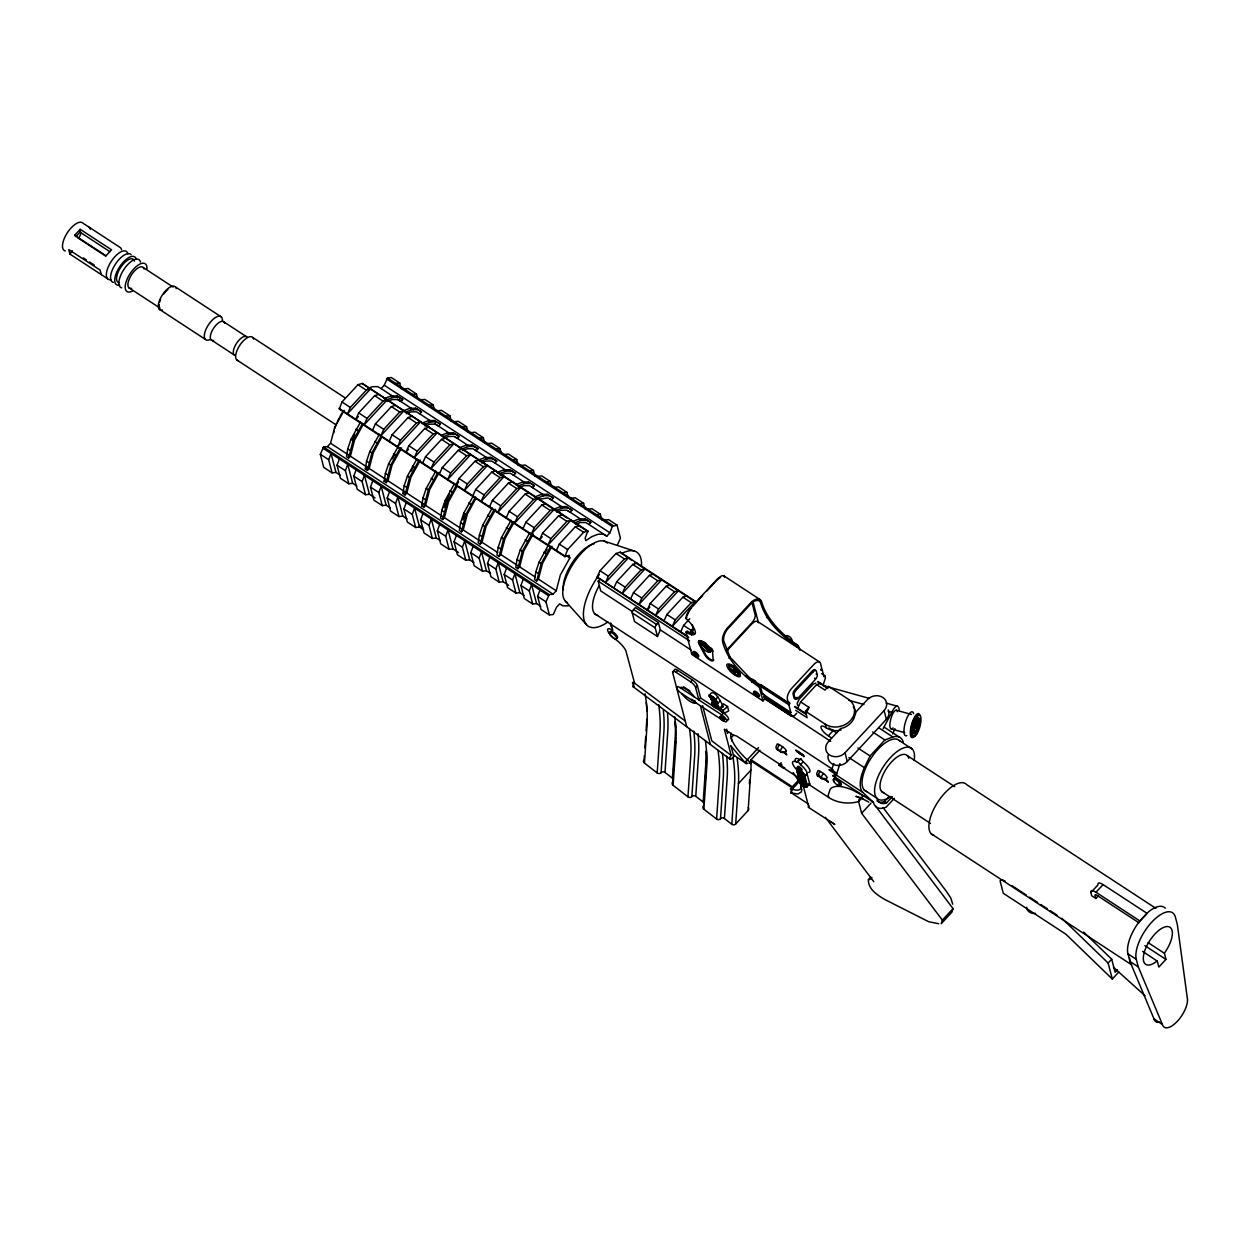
<?xml version="1.0" encoding="UTF-8"?>
<svg xmlns="http://www.w3.org/2000/svg" width="1250" height="1250" viewBox="0 0 1250 1250"><rect width="100%" height="100%" fill="white"/><g stroke="black" fill="none" stroke-linecap="round" stroke-linejoin="round"><path stroke-width="1.5" d="M833.812 763.547L831.547 770A123.281 5.547 34.4 0 1 828.984 769.594M74.688 235.281L75.938 236.641L80.078 232.172L80.219 229.312L111.547 249.812L106.031 255.766L74.688 235.281L80.219 229.312M765.688 697.984L762.938 700.938L691.812 654.438L686.016 632.141A16.344 5.375 42.8 0 0 695.391 632.406A16.344 5.375 42.8 0 0 685.859 618.438L685.906 617.734A12.188 3.578 -53.4 0 1 692.469 605.844L716.828 579.531A13.375 3.922 -53.4 0 1 724.391 576.625L724.484 577.266M855.062 712.938L854.922 715.375A18 15.109 -14.6 0 1 843.375 727.844L840.609 728.547L828.297 741.844A11.078 9.297 -14.6 0 0 829.562 754.984A11.078 9.297 -14.6 0 0 845.016 752.766L884.094 710.578A11.078 9.297 -14.6 0 0 882.828 697.438A11.078 9.297 -14.6 0 0 867.375 699.641L855.062 712.938L855.438 714.391L855.531 712.828A18 15.109 -14.6 0 0 853.266 706.688M1026.719 907.266L1026.688 907.625A8.312 6.969 -14.6 0 0 1035.562 913.422M644.375 755.672L644.109 759.516A2.766 2.531 3.9 0 0 644.453 763.078L657.188 772.953A2.766 2.531 3.9 0 0 661.078 772.688A2.766 2.531 3.9 0 1 664.984 772.422L672.406 778.188A2.766 2.531 3.9 0 1 673.234 779.266M644.891 747.969L645.688 736.438M646.078 730.656L646.875 719.109M644.453 763.078L647.219 722.672A521.781 171.75 42.8 0 0 645.094 693.812M657.188 772.953L659.953 732.562A517.031 170.188 42.8 0 0 658.719 704.656M661.078 772.688L663.859 732.281A519.781 171.094 42.8 0 0 663.328 710.188M664.984 772.422L667.75 732.016A522.516 171.984 42.8 0 0 667.5 712.734M672.406 778.188L675.172 737.781A517.094 170.203 42.8 0 0 675.141 721.562M704.125 804.438A2.766 2.531 3.9 0 0 703.188 802.047L695.75 796.297A2.766 2.531 3.9 0 0 691.859 796.562A2.766 2.531 3.9 0 1 687.953 796.828L673.109 785.312A2.766 2.531 3.9 0 1 672.75 781.75L673.156 775.969M673.547 770.203L674.344 758.656M674.859 750.953L675.531 741.344M673.109 785.312L675.875 744.906A522.453 171.969 42.8 0 0 674.625 716.703M687.953 796.828L690.734 756.438A517.094 170.203 42.8 0 0 689.5 728.531M691.859 796.562L694.625 756.156A519.781 171.094 42.8 0 0 693.781 731.109M695.75 796.297L698.531 755.875A522.453 171.969 42.8 0 0 698 733.672M703.188 802.047L705.953 761.656A517.094 170.203 42.8 0 0 706.156 751.016M703.656 803.688L704.312 794.078M704.844 786.375L705.641 774.828M706.031 769.062L706.297 765.219A519.781 171.094 42.8 0 0 706.422 751.734M751.016 760.938A452.344 148.891 42.8 0 1 750.891 770.141L748.125 810.547L735.688 823.984A2.766 2.531 3.9 0 1 731.797 824.25L724.406 818.516A2.766 2.531 3.9 0 0 720.5 818.781A2.766 2.531 3.9 0 1 716.609 819.063L703.875 809.188L706.641 768.766A522.453 171.969 42.8 0 0 705.391 740.578M716.609 819.063L719.375 778.656A490.641 161.5 42.8 0 0 718 750.359M720.5 818.781L723.281 778.391A493.375 162.391 42.8 0 0 722.359 753.312M724.406 818.516L727.172 778.109A496.109 163.297 42.8 0 0 726.641 756.25M731.797 824.25L734.562 783.859A449.594 147.984 42.8 0 0 733.156 758.156M735.688 823.984L738.453 783.578A452.344 148.891 42.8 0 0 737.047 757.719M749.359 783.906L749.625 780.047M793.125 772.562L800.219 783.406L801.844 789.672L801.375 791.875L797.953 794.031L791.531 792.984L791.766 789.719L799.719 781.031M340.141 475.125L335.969 472.391L332.094 472.844L323.734 467.375L320.328 454.281L323.562 447.047L327.438 446.609L330.562 443.219L334.688 427.375L344.172 410.375M360.594 421.906L351.016 439.203L347.766 448.859L346.531 456.656L348.625 458.031L350.391 456.109L354.516 440.266L363.016 424.781M348.625 458.031L353.094 440.578L362.672 423.281M381.828 437.078L373.328 452.562L369.203 468.406L367.422 470.328L365.328 468.953L366.578 461.156L369.812 451.5L379.391 434.203M367.422 470.328L371.906 452.875L381.484 435.578M401.609 447.875L392.125 464.859L388 480.703L386.234 482.625L384.141 481.25L385.375 473.453L388.625 463.797L398.203 446.5M386.234 482.625L390.719 465.172L400.281 447.875M420.406 460.172L410.938 477.156L406.812 493L405.031 494.922L402.953 493.547L404.188 485.75L407.422 476.094L417 458.797M405.031 494.922L409.516 477.469L419.094 460.172M439.219 472.469L429.75 489.453L425.609 505.297L423.844 507.219L421.75 505.844L422.984 498.047L426.234 488.391L435.812 471.094M423.844 507.219L428.328 489.766L437.906 472.469M454.609 483.391L445.031 500.688L441.797 510.344L440.562 518.141L442.641 519.516L444.422 517.594L448.547 501.75L457.047 486.281M442.641 519.516L447.125 502.062L456.703 484.766M473.422 495.703L463.844 512.984L460.594 522.641L459.359 530.438L461.453 531.812L463.234 529.891L467.359 514.047L475.859 498.578M461.453 531.812L465.938 514.359L475.516 497.062M492.219 508L482.656 525.281L479.406 534.953L478.172 542.75L480.25 544.109L482.031 542.188L486.156 526.344L495.625 509.359M480.25 544.109L484.734 526.656L494.312 509.359M511.031 520.297L501.453 537.578L498.203 547.25L496.969 555.047L499.062 556.406L500.844 554.484L504.969 538.641L514.438 521.656M499.062 556.406L503.547 538.953L513.125 521.656M529.844 532.594L520.266 549.875L517.016 559.547L515.781 567.344L517.875 568.703L519.641 566.781L523.766 550.938L533.234 533.953M517.875 568.703L522.344 551.25L531.922 533.953M547.703 546.344L539.062 562.188L535.812 571.844L534.578 579.641L536.672 581L538.453 579.078L542.578 563.234L552.047 546.25M536.672 581L541.156 563.547L550.734 546.25M323.562 447.047L549.234 594.625L553.094 594.172L556.234 590.781L560.359 574.938L569.828 557.953L569.156 555.375L564.938 556.672L339.281 409.094L341.984 401.984L357.969 384.719L362.172 383.438L587.844 531L585.141 538.125L585.812 540.688L591.609 536.75L598.031 534.25L603.438 534.203L606.781 536.188L609.922 532.797L612.281 526.531L617.031 525.125L620.438 538.219L617.203 545.438M747.562 763.141A2.766 1.203 -56.8 0 1 745.875 763.156L746.797 760.312L758.547 747.594M808.562 804.141L790.797 792.531L791.766 789.719M836.812 773.906L832.656 775.625L833.844 775.938A135.406 9.062 35 0 0 836.141 775.438L839.969 763.594M953.047 908.625L942.391 920.141L941.234 923.688L951.891 912.172L953.047 908.625L875.812 806.391M444.016 507.656L445.844 502.203M462.812 519.953L464.656 514.5M657.469 636.5L660.297 629.875L658.391 622.594L635.406 607.562L633.641 609.484A2.766 1.203 -56.8 0 0 632.234 612.859L634.484 621.484L657.469 636.5L655.219 627.891A2.766 1.203 -56.8 0 1 656.625 624.516L658.391 622.594M720.781 708.047L721.922 706.469L722.984 706.797M714.219 697.797L709.172 695.312L715.297 699.969L714.219 697.797L709.594 694.781L708.906 695.453L716.406 700.531L717.766 702.734L713.062 699.656M332.094 472.844L328.688 459.734L331.031 453.469L335.969 472.391M356.859 486.062L352.672 483.328L348.812 483.766L340.453 478.297L337.047 465.203L339.391 458.938M348.812 483.766L345.406 470.672L347.75 464.406L352.672 483.328M367.547 388.547L372.375 386.688L377.781 386.625L381.125 388.609L384.266 385.219L387.5 378L391.359 377.547L399.719 383.016L401.188 388.625M374.969 497.891L369.391 494.25L365.531 494.703L357.172 489.234L353.75 476.141L356.109 469.875M365.531 494.703L362.109 481.609L364.469 475.344L369.391 494.25M390.281 507.922L386.109 505.188L382.25 505.625L373.891 500.172L370.469 487.063L372.828 480.797M382.25 505.625L378.828 492.531L381.188 486.266L386.109 505.188M407 518.844L402.828 516.109L398.953 516.562L390.594 511.094L387.188 498L389.547 491.734M398.953 516.562L395.547 503.469L397.891 497.203L402.828 516.109M423.719 529.781L419.547 527.047L415.672 527.5L407.312 522.031L403.906 508.938L406.25 502.672M415.672 527.5L412.266 514.391L414.609 508.125L419.547 527.047M440.438 540.703L436.25 537.984L432.391 538.422L424.031 532.953L420.625 519.859L422.969 513.594M432.391 538.422L428.984 525.328L431.328 519.062L436.25 537.984M458.547 552.547L452.969 548.906L449.109 549.359L440.75 543.891L437.344 530.797L439.687 524.531M449.109 549.359L445.688 536.266L448.047 530L452.969 548.906M473.875 562.578L469.688 559.844L465.828 560.281L457.469 554.828L454.047 541.719L456.406 535.453M465.828 560.281L462.406 547.188L464.766 540.922L469.688 559.844M490.578 573.5L486.406 570.766L482.531 571.219L474.188 565.75L470.766 552.656L473.125 546.391M482.531 571.219L479.125 558.125L481.484 551.859L486.406 570.766M508.688 585.344L503.125 581.703L499.25 582.156L490.891 576.688L487.484 563.594L489.828 557.312M499.25 582.156L495.844 569.047L498.187 562.781L503.125 581.703M524.016 595.359L519.844 592.641L515.969 593.078L507.609 587.609L504.203 574.516L506.547 568.25M515.969 593.078L512.562 579.984L514.906 573.719L519.844 592.641M540.734 606.297L536.547 603.562L532.688 604.016L524.328 598.547L520.922 585.453L523.266 579.188M532.688 604.016L529.281 590.922L531.625 584.641L536.547 603.562M568.406 605.812L562.984 605.859L559.641 603.875L556.5 607.266L553.266 614.5L549.406 614.938L541.047 609.484L537.625 596.375L539.984 590.109M549.406 614.938L545.984 601.844L549.234 594.625M892.75 733.938L894.906 728.609M823.344 684.438L825.438 677.828L824.891 675.734L821.672 673.625M711.656 702.906L714.797 704.953L715.547 707.875L712.422 705.828L711.656 702.906L713.203 699.422M350.344 407.453L347.453 413.844L370.531 388.906L366.328 390.188L350.344 407.453L341.984 401.984M378.891 394.375L374.672 395.656L358.688 412.922L355.812 419.297L358.375 416.531M367.047 418.391L364.156 424.766L387.25 399.828L383.031 401.125L367.047 418.391L358.688 412.922M372.516 430.234L375.406 423.859L391.391 406.594L395.609 405.297M383.766 429.312L380.875 435.703L403.969 410.766L399.75 412.047L383.766 429.312L375.406 423.859M389.234 441.172L392.125 434.781L408.109 417.516L412.328 416.234M400.484 440.25L397.594 446.625L420.688 421.703L416.469 422.984L400.484 440.25L392.125 434.781M429.047 427.156L424.828 428.453L408.844 445.719L405.953 452.094L408.516 449.328M417.203 451.188L414.313 457.562L437.406 432.625L433.188 433.922L417.203 451.188L408.844 445.719M422.672 463.031L425.562 456.641L441.547 439.375L445.75 438.094M433.922 462.109L431.031 468.5L454.109 443.562L449.906 444.844L433.922 462.109L425.562 456.641M439.391 473.953L442.281 467.578L458.266 450.312L462.469 449.016M450.625 473.047L447.75 479.422L470.828 454.484L466.609 455.781L450.625 473.047L442.281 467.578M479.188 459.953L474.969 461.25L458.984 478.5L456.094 484.891L458.672 482.125M467.344 483.969L464.453 490.359L487.547 465.422L483.328 466.703L467.344 483.969L458.984 478.5M472.813 495.828L475.703 489.438L491.688 472.172L495.906 470.891M484.062 494.906L481.172 501.281L504.266 476.344L500.047 477.641L484.062 494.906L475.703 489.438M489.531 506.75L492.422 500.375L508.406 483.109L512.625 481.812M500.781 505.828L497.891 512.219L520.984 487.281L516.766 488.578L500.781 505.828L492.422 500.375M506.25 517.688L509.141 511.297L525.125 494.031L529.344 492.75M517.5 516.766L514.609 523.156L537.688 498.219L533.484 499.5L517.5 516.766L509.141 511.297M522.969 528.609L525.859 522.234L541.844 504.969L546.047 503.672M534.219 527.703L531.328 534.078L554.406 509.141L550.188 510.438L534.219 527.703L525.859 522.234M562.766 514.609L558.547 515.906L542.562 533.156L539.688 539.547L542.25 536.781M550.922 538.625L548.031 545.016L571.125 520.078L566.906 521.359L550.922 538.625L542.562 533.156M556.391 550.484L559.281 544.094L575.266 526.828L579.484 525.547M564.938 556.672L567.641 549.562L583.625 532.297L587.844 531M688.75 637.625L597.141 577.125L600.031 570.734L616.016 553.469L620.234 552.188L695.453 601.375L672.359 626.312L675.25 619.922L691.234 602.672L695.453 601.375M608.391 576.203L605.5 582.594L628.594 557.656L624.375 558.938L608.391 576.203L600.031 570.734M613.859 588.047L616.75 581.672L632.734 564.406L636.938 563.125M625.109 587.141L622.219 593.516L645.297 568.578L641.094 569.875L625.109 587.141L616.75 581.672M630.578 598.984L633.469 592.609L649.453 575.344L653.656 574.047M641.812 598.062L638.938 604.453L662.016 579.516L657.797 580.797L641.812 598.062L633.469 592.609M670.375 584.984L666.156 586.266L650.172 603.531L647.297 609.922L649.859 607.141M658.531 609L655.641 615.375L678.734 590.438L674.516 591.734L658.531 609L650.172 603.531M664 620.844L666.891 614.469L682.875 597.203L687.094 595.906M680.719 631.781L683.609 625.391L689.75 618.75M797.734 708.297L800.625 701.906L816.609 684.656L820.813 683.359M794.953 706.469L806.094 713.766L808.984 707.375L800.625 701.906M819.578 775.078L819.422 776.406M894.359 798.281L886.078 807.234A34.609 14.953 -56.8 0 1 873.406 802.281L862.797 792.406A33.562 14.5 -56.8 0 1 864.391 767.672L870.062 755.969L884.875 739.969L892.812 736.984A33.562 14.5 -56.8 0 1 903.328 742.406M352.438 438.906L354.734 434.188M392.344 458.781L394.656 454.063M411.156 471.078L413.469 466.359M446.453 500.391L449.531 494.109M716.344 704.344L716.906 705.453M716.859 704.688L716.797 706.031M721.406 708.078L721.984 707.188M731.109 746.391L733.344 754.953L745.875 763.156L745.141 762.656L746.797 760.312M883.094 728.734L891.844 712.281A13.844 4.281 -74.4 0 1 899.266 710.594M704.953 646.094L700.766 642.078L699.703 643.109A6.953 2.281 42.8 0 0 703.219 648.812A6.953 2.281 42.8 0 0 709.391 652.375L710.562 651.438L707.766 648.766M710.562 651.438L700.203 642.406M797.391 770.328L797.234 769.594A5.531 1.828 42.8 0 1 798.484 769.516M692.641 630.656L693.344 629.422M545.094 552.453L547.047 549.422M107.562 278.703L69.953 254.109L72.375 250.766M720.016 708.375L723.375 703.812L727.547 706.547L728.688 710.906L723.906 713.344L720.766 711.281L720.016 708.375L723.156 710.422L723.906 713.344M716.406 700.531L709.375 696.422C712.406 685.453 721.016 701.672 722.906 705.969A2.078 0.891 -56.8 0 1 722.906 707.016M709.719 696.969L717.766 702.734M717.344 703.266L711.078 699.172L711.156 698.094M711.078 699.172L716.203 706.453L720.391 709.172A2.078 0.891 -56.8 0 0 720.562 709.344M715.984 701.062L715.75 699.469L717.844 696.797M720.391 709.172L717.391 704.344L720.188 700.562M820.297 771.438L819.625 772.25A4.156 1.797 -56.8 0 0 818.156 775.828L821.344 778.547A4.156 3.484 -14.6 0 0 827.141 777.719A4.156 1.359 42.8 0 0 823.438 773.484L820.297 771.438A4.156 1.359 42.8 0 0 817.734 771.562A4.156 3.484 -14.6 0 0 818.203 776.5M808.938 805.594L808.25 807.219L834.078 823.906A2.766 1.203 -56.8 0 0 834.875 824.375M779.422 744.953L778.891 745.609A4.156 1.797 -56.8 0 0 777.453 749.859L780.594 751.906A4.156 3.484 -14.6 0 0 786.391 751.078M1157.203 960.891L1158.828 967.094L1165.922 959.422L1164.438 953.062A22.141 9.562 -56.8 0 0 1167.719 926.547A22.141 9.562 -56.8 0 0 1144.453 951.688A22.141 9.562 -56.8 0 0 1157.078 961L1142.625 951.359M692.625 606.391L702.656 595.531M727.344 733.25L728.656 731.781M398.859 400.141L400.641 398.219L402.734 399.594L400.953 401.5L397.609 399.531L392.203 399.578L387.375 401.438M365.328 468.953L367.109 467.047M419.438 410.516L421.531 411.891L419.75 413.797L416.406 411.828L411 411.875L406.187 413.734M384.141 481.25L385.922 479.344M438.25 422.813L440.344 424.188L438.562 426.094L435.219 424.125L429.812 424.172L424.984 426.031M402.953 493.547L404.719 491.641M457.047 435.109L459.141 436.484L457.359 438.406L454.016 436.422L448.609 436.469L443.797 438.344M421.75 505.844L423.531 503.938M459.422 447.828L466.25 445.172L472 445.125L477.953 448.781L476.172 450.703L472.828 448.719L467.422 448.766L462.609 450.641M496.75 461.078L492.891 458.781L487.141 458.844L480.328 461.484L478.234 460.125L485.047 457.469L490.797 457.422L496.75 461.078L494.984 463L491.641 461.016L486.219 461.062L481.406 462.937M515.562 473.375L511.703 471.078L505.953 471.141L499.125 473.781L497.047 472.422L503.859 469.766L509.609 469.719L515.562 473.375L513.781 475.297L510.438 473.312L505.031 473.359L500.219 475.234M532.281 484.297L534.359 485.672L532.594 487.594L529.25 485.609L523.828 485.656L519.016 487.531M551.078 496.609L553.172 497.969L551.391 499.891L548.047 497.906L539.422 499.203M569.891 508.906L571.969 510.266L570.203 512.188L566.859 510.203L561.438 510.25L556.625 512.125M572.266 521.609L579.078 518.969L584.828 518.906L590.781 522.562L589 524.484L585.656 522.5L580.25 522.547L575.438 524.422M632.531 611.719L600.734 590.938L598.188 581.125L600.547 578.562M706.594 591.266L716.719 580.375A11.781 3.453 -53.4 0 1 720.375 577.5M685.859 618.438L686.891 617.328M686.016 632.141L687.031 631.031A16.344 5.375 42.8 0 0 695.25 633.406M691.656 635.016L690.703 631.406L693.281 628.641M686.703 726.594L672.656 672.5L674.406 670.594A5.531 1.812 43.2 0 1 675.844 669.438M710.25 651.781L700.766 642.078M699.703 645.359A9.266 3.047 42.8 0 1 702.891 641.766A9.266 3.047 42.8 0 1 712.547 652.25L713.219 660.422A5.781 1.906 42.8 0 1 709.594 659.859A5.781 1.906 42.8 0 1 704.844 654.938L699.703 645.359L700.328 644.703A9.266 3.047 42.8 0 1 699.297 640.484M672.656 672.5A5.531 1.828 43.2 0 1 676.062 672.312L677.828 670.422L692.469 679.984A5.531 1.828 42.8 0 1 697.391 685.625L700.625 698.016L723.609 713.031A5.531 1.828 42.8 0 1 728.219 717.828A5.531 1.828 42.8 0 1 727.109 719.828M694.375 653.719L695.797 653.281L696.984 654.953L695.562 655.391L694.375 653.719L695.188 653.953M694.562 654.438L695.797 653.281M695.562 655.391L696.984 654.953M696.359 655.609L696.797 654.234M676.062 672.328L690.703 681.891L692.469 679.984M700.625 698.016L698.859 699.922L694.609 697.141A11.078 3.641 42.8 0 0 686.531 689.438A11.078 3.641 42.8 0 0 680.094 687.703A5.531 1.828 42.9 0 0 676.625 687.797A5.531 1.828 42.9 0 0 681.562 693.453L723.359 720.766A5.531 1.828 42.8 0 0 726.781 720.578A5.531 1.828 42.8 0 0 721.844 714.938L698.859 699.922L695.641 687.531L697.406 685.625M728.984 658.219L730.016 657.109L723.688 640.844A10.594 5.641 -59.9 0 1 727.453 629.219L751.547 603.203A11.781 6.266 -59.9 0 1 760.375 602.094C765.719 621.156 781.219 635.578 796.953 646.656L797.984 645.547C782.203 634.453 766.719 619.984 761.344 600.875A13.375 7.125 -59.9 0 0 751.312 602.141L726.953 628.453A12.188 6.484 -59.9 0 0 722.625 641.828C727.594 661.359 743.453 675.984 759.375 687.25L762.938 700.938M766.562 617.625L767.594 616.516M737.203 671.266L728.922 668.703L737.203 671.266L737.641 672.734A6.406 2.109 42.8 0 1 736.094 675.094A6.406 2.109 42.8 0 1 729.656 669.844L737.938 672.406M751.766 682.281L752.797 681.172L730.016 657.109M789.359 641.688L790.375 640.578M721.844 714.938L723.609 713.031M759.375 687.25L760.391 686.141L762.188 692.984L765.078 695.641L765.625 697.734L764.703 698.734L790.484 715.594L791.406 714.594L791.844 716.281L794.344 715.75L796.703 713.203M756.547 692.969L755.703 692.734L757.172 695.391L755.281 694.156L756.547 692.969L757.781 694.719M764.703 698.734L764.141 696.641L765.078 695.641M733.641 735.047L731.141 737.75L732.016 741.109M734.312 755.766L731.938 758.328A2.812 1.219 -56.8 0 1 729.75 758.797A2.812 1.219 -56.8 0 1 731.172 755.375L724.359 729.219L733.359 735.125L736.516 735.969L781.438 765.344L785.359 769.125L800.047 778.719M746.141 675.75L788.5 703.438L789.578 702.281L788.859 704.828L790.859 712.5L789.938 713.5L790.484 715.594M824.891 675.734L823.969 676.719L821.969 669.047L820.906 670.219L821.609 667.672L820.484 663.344A9.031 3.906 -56.8 0 0 813.453 664.859L791.922 688.109A9.031 3.906 -56.8 0 0 787.375 699.109L788.5 703.438M751.047 759.766L792.344 786.781A2.766 0.906 42.8 0 0 792.734 788.234L751.422 761.219A2.766 0.906 42.8 0 0 751.047 759.766L759.922 750.172M806.094 713.766L805.422 711.219L808.984 707.375M738.453 783.578L750.891 770.141M784.656 767.609A48.641 16.062 42.5 0 1 783.094 768.031L778.906 765.297L781.203 762.828M797.031 769.953L795.672 768.531A9.688 3.188 42.8 0 1 796.734 762.156L800.859 758.891L803.172 761.75A9.688 3.188 42.8 0 1 808.672 772.422M796.734 762.156L800.859 758.891M803.078 774.469A9.688 3.188 42.8 0 0 804.703 775.125L806.016 775.297A9.688 3.188 42.8 0 0 800.516 764.641L803.172 761.75M840.609 728.547L840.984 730L839.203 730.469A18 15.109 -14.6 0 1 826.219 727.828A7.641 2.516 42.8 0 0 821 727.734A7.641 2.516 42.8 0 0 828.312 735.844L833.438 730.297M797.219 772.359L797.172 771.828A4.141 1.359 42.8 0 1 799.781 772.188A4.141 1.359 42.8 0 1 803.219 775.781L805.969 786.359A4.141 1.359 42.8 0 1 803.375 786A4.141 1.359 42.8 0 1 799.938 782.422L797.625 771.359A4.141 1.359 42.8 0 1 800.219 771.719A4.141 1.359 42.8 0 1 803.656 775.297L806.422 785.891A4.141 1.359 42.8 0 1 803.813 785.531M797.828 773.578L797.797 773.172A2.75 0.906 42.8 0 1 799.516 773.406A2.75 0.906 42.8 0 1 801.797 775.781L804.453 785.984A2.75 0.906 42.8 0 1 802.734 785.75A2.75 0.906 42.8 0 1 800.453 783.375L798.25 772.688A2.75 0.906 42.8 0 1 799.969 772.922A2.75 0.906 42.8 0 1 802.25 775.297L804.906 785.516A2.75 0.906 42.8 0 1 803.703 785.578M800.844 783.953L803.328 785.234L800.984 775.672L799.047 773.875L798.453 774.781L800.391 775.781L802.891 785.719L800.984 784.328L797.672 771.891M792.344 786.781L798.688 779.922M799.656 781.734L800.375 781.938A4.141 1.359 42.8 0 0 800.828 782.672M804.969 776.625L804.031 774.797A5.531 1.828 42.8 0 0 796.781 770.062L799.078 780.609A5.531 1.828 42.8 0 0 804.016 786.25A5.531 1.828 42.8 0 0 807.422 786.078L804.969 776.625L806.844 773.375M800.25 782.844L798.766 774.953M807.422 786.078L809.656 783.688L807.188 774.219M828.141 755.141A11.078 9.297 -14.6 0 0 834.234 764.859A11.078 9.297 -14.6 0 0 847.297 761.5L886.359 719.312A11.078 9.297 -14.6 0 0 888.328 709.922M862.156 797.781L858.609 801.609A34.609 29.047 -14.6 0 1 828.828 797.547L808.062 783.953M942.391 920.141L861.641 813.25L871.109 803.031M876.969 800.766A29.063 12.562 -56.8 0 0 884.203 801.703L889.141 796.578M876.938 798.391L877.328 799.562A29.063 12.562 -56.8 0 0 886.297 803.062L892.391 796.688M938.719 923.734L928.641 921.703L884.375 899.281C877.344 894.969 868.031 889.219 868.391 879.672L870.75 877.109M1090.859 892.547L1097.969 884.875A8.312 2.734 42.8 0 1 1103.094 884.609L1146.984 913.297L1139.875 920.969L1096 892.281A8.312 2.734 42.8 0 0 1090.859 892.547L1091.703 895.75L1095.875 898.469L1098.25 895.922M1096 892.281L1103.094 884.609M1118.766 972.078L1112.312 979.047L1108.141 963.047L1111.703 959.203L1083.609 932.062M1117.469 969.75L1115.109 972.312L1111.703 959.203M723.156 710.422L727.547 706.547M400.641 398.219L396.781 395.938L391.031 395.984L384.203 398.625L386.297 400L393.109 397.359L398.859 397.297L402.734 399.594M403.016 410.922L409.828 408.281L415.578 408.234L421.531 411.891M405.109 412.297L411.922 409.656L417.672 409.594L415.578 408.234M428.641 420.578L421.812 423.234L423.906 424.594L430.734 421.953L436.469 421.891L434.391 420.531L428.641 420.578L430.734 421.953M440.625 435.531L447.438 432.875L453.188 432.828L459.141 436.484M442.719 436.891L449.531 434.25L455.281 434.188L453.188 432.828M461.516 449.188L468.344 446.547L474.078 446.484L477.953 448.781M515.844 484.719L522.672 482.062L528.406 482.016L534.359 485.672M517.938 486.078L524.75 483.437L530.5 483.375L528.406 482.016M534.656 497.016L541.469 494.375L547.219 494.312L553.172 497.969M536.734 498.375L543.562 495.734L549.312 495.672L547.219 494.312M553.453 509.312L560.281 506.672L566.016 506.609L571.969 510.266M555.547 510.672L562.359 508.031L568.109 507.969L566.016 506.609M574.344 522.969L581.172 520.328L586.922 520.281L590.781 522.562M815.875 683.094L813.156 684.156L799.125 699.297L797.172 703.297L797.75 705.5M700.453 642.422L700.625 642.359A6.953 2.281 42.8 0 1 706.812 645.922A6.953 2.281 42.8 0 1 710.328 651.625M395.859 383.469L399.719 383.016M404.219 388.922L408.078 388.484L416.438 393.953L417.406 397.688M412.578 394.391L416.438 393.953M420.937 399.859L424.797 399.406L433.156 404.875L434.125 408.625M429.297 405.328L433.156 404.875M437.641 410.797L441.516 410.344L449.875 415.812L451.328 421.422M446 416.25L449.875 415.812M454.359 421.719L458.234 421.281L466.594 426.734L468.047 432.359M462.719 427.187L466.594 426.734M471.078 432.656L474.937 432.203L483.297 437.672L484.766 443.281M479.437 438.125L483.297 437.672M487.797 443.578L491.656 443.141L500.016 448.609L501 452.344M496.156 449.047L500.016 448.609M504.516 454.516L508.375 454.063L516.734 459.531L518.203 465.141M512.875 459.984L516.734 459.531M521.219 465.453L525.094 465L533.453 470.469L534.906 476.078M529.578 470.906L533.453 470.469M537.938 476.375L541.812 475.938L550.172 481.391L551.141 485.141M546.297 481.844L550.172 481.391M554.656 487.312L558.531 486.859L566.875 492.328L567.859 496.062M563.016 492.766L566.875 492.328M571.375 498.234L575.234 497.797L583.594 503.266L585.062 508.875M579.734 503.703L583.594 503.266M588.094 509.172L591.953 508.719L600.312 514.188L601.781 519.797M596.453 514.641L600.312 514.188M604.812 520.094L608.672 519.656L617.031 525.125M709.594 694.781L715.172 698.75M858.016 796.922L855.875 796.328L863.156 798.812M823.172 685.531L869.516 698.453M886.188 703.094L897.312 706.203M896.234 710.203L911.453 714.453M848.984 700.344L863.891 704.5M888.109 711.25L891.844 712.281M891.234 728.922L904.766 732.688M755.922 693.641L755.281 694.156M603.875 541.031L634.047 550.938M717.391 704.344L711.422 699.734M729.656 669.844L737.641 672.734M864.422 796.406L853.312 790.453A63.219 20.812 42.8 0 0 830.188 789.234L828.203 795.125L828.828 797.547M859.828 797.312L868.812 802.125M434.391 420.531L440.344 424.188M779.484 750.312L778.234 749.297M791.531 792.984L790.797 792.531A2.766 1.203 -56.8 0 0 792.016 792.828M680.047 687.625L694.609 697.141M723.766 575.766L759.984 599.531M387.5 378L613.156 525.562M386.609 378.953L612.281 526.531M757.547 621.438L819.578 662M384.266 385.219L609.922 532.797M396.781 395.938L398.859 397.297M472 445.125L474.078 446.484M490.797 457.422L492.891 458.781M509.609 469.719L511.703 471.078M584.828 518.906L586.922 520.281M381.125 388.609L394.109 397.109M397.359 399.234L413.594 409.844M420.094 414.094L429.828 420.469M434.703 423.641L449.312 433.203M455.281 437.031L468.797 445.937M475.281 450.188L486.656 457.625M494.766 462.922L506.125 470.359M512.625 474.609L525.609 483.094M532.109 487.344L543.469 494.781M549.969 499.031L561.328 506.453M567.828 510.703L580.812 519.203M588.922 524.5L606.781 536.188M391.031 395.984L393.109 397.359M409.828 408.281L411.922 409.656M447.438 432.875L449.531 434.25M466.25 445.172L468.344 446.547M485.047 457.469L487.141 458.844M503.859 469.766L505.953 471.141M522.672 482.062L524.75 483.437M541.469 494.375L543.562 495.734M560.281 506.672L562.359 508.031M579.078 518.969L581.172 520.328M818.031 681.531L827.781 687.922M566.922 517.938L362.172 383.438M570.172 520.062L588.031 531.734M631.844 560.391L620.234 552.188M635.109 562.516L695.516 602.016M817.938 682.078L827.734 688.484M884.266 727.219L899.594 737.25M357.969 384.719L366.328 390.188M374.672 395.656L383.031 401.125M391.391 406.594L399.75 412.047M408.109 417.516L416.469 422.984M424.828 428.453L433.188 433.922M441.547 439.375L449.906 444.844M458.266 450.312L466.609 455.781M474.969 461.25L483.328 466.703M491.688 472.172L500.047 477.641M508.406 483.109L516.766 488.578M525.125 494.031L533.484 499.5M541.844 504.969L550.188 510.438M558.547 515.906L566.906 521.359M575.266 526.828L583.625 532.297M616.016 553.469L624.375 558.938M632.734 564.406L641.094 569.875M649.453 575.344L657.797 580.797M666.156 586.266L674.516 591.734M682.875 597.203L691.234 602.672M816.609 684.656L824.969 690.109L828.516 686.281L848.359 699.266A18 15.109 -14.6 0 1 854.594 709.188L854.359 713.188A18 15.109 -14.6 0 1 842.812 725.656L838.266 726.828A18 15.109 -14.6 0 1 825.281 724.203L805.422 711.219M899.344 740.594L912.344 749.094M1155.844 908.328L966.672 784.625A30.453 13.156 -56.8 0 0 937.547 802.437A30.453 13.156 -56.8 0 0 934.047 835.422M878.875 727.875L892.812 736.984M872.656 731.984L884.875 739.969M907.484 755.781L954.672 786.641M175.5 286.969L221.469 317.031M252.813 337.531L345.25 397.969M143.344 267.594L173.125 287.062M224.031 322L247.016 337.031A11.078 4.781 -56.8 0 0 236.422 343.5A11.078 4.781 -56.8 0 0 235.141 355.5M1139 922.812L1096.75 895.187A2.766 0.906 42.8 0 0 1095.047 895.281L1095.875 898.469M559.281 544.094L567.641 549.562M666.891 614.469L675.25 619.922M683.609 625.391L691.969 630.859M80.078 232.172L109.844 251.641M690.703 631.406L693.125 632.984M566.578 555.828L569.828 557.953M828.813 727.859L836.703 733.016M339.094 408.375L564.75 555.938M597.141 577.125L687.688 636.328M77.5 237.672L105.703 256.109M752.469 679.156L755.734 681.297M760.609 684.484L789.938 703.656M857.844 747.969L870.062 755.969M794.859 707.016L806.281 714.484L807.125 717.766L795.703 710.297M751.391 680.328L788.859 704.828M598.188 581.125L689.594 640.906M1148.109 942.625L1164.312 953.219M828.312 735.844L831.531 737.953M633.641 609.484L656.625 624.516M761.859 693.531L790.859 712.5M355.906 429.188L358 430.562M374.719 441.484L376.812 442.859M393.516 453.781L395.609 455.156M412.328 466.078L414.422 467.453M431.141 478.375L433.219 479.75M449.937 490.672L452.031 492.047M468.75 502.984L470.828 504.344M487.547 515.281L489.641 516.641M506.359 527.578L508.437 528.938M525.156 539.875L527.25 541.234M543.969 552.172L546.062 553.531M764.141 696.641L789.938 713.5M1144.875 945.641L1165.922 959.422M660.297 629.875L691.125 650.047M764.172 697.797L830.719 741.328M764.5 698.406L791.844 716.281M632.234 612.859L655.219 627.891M211.094 339.828L234.078 354.859M848.906 757.547L864.391 767.672M83.344 257.938L86.469 259.984M89.609 262.031L94.312 265.109M128.781 287.656L160.125 308.156M159.328 309.266L205.297 339.328M236.625 359.828L335.562 424.516M351.016 439.203L353.094 440.578M369.812 451.5L371.906 452.875M388.625 463.797L390.719 465.172M407.422 476.094L409.516 477.469M426.234 488.391L428.328 489.766M445.031 500.688L447.125 502.062M463.844 512.984L465.938 514.359M482.656 525.281L484.734 526.656M501.453 537.578L503.547 538.953M520.266 549.875L522.344 551.25M539.062 562.188L541.156 563.547M881.609 791.453L930.422 823.375M1165.281 908.234A30.453 13.156 -56.8 0 0 1148.531 911.828L1138.406 922.75A30.453 13.156 -56.8 0 0 1127.953 953.859L1136.312 959.328L1138.281 966.891L1162.375 1024.406A19.375 8.375 -56.8 0 0 1177.453 1021.172A19.375 8.375 -56.8 0 0 1187.234 997.547L1177.359 924.687L1175.391 917.125A30.453 13.156 -56.8 0 0 1151.688 922.219A30.453 13.156 -56.8 0 0 1136.312 959.328M347.766 448.859L349.859 450.234M366.578 461.156L368.656 462.531M385.375 473.453L387.469 474.828M404.188 485.75L406.266 487.125M422.984 498.047L425.078 499.422M441.797 510.344L443.875 511.719M460.594 522.641L462.688 524.016M479.406 534.953L481.5 536.312M498.203 547.25L500.297 548.609M517.016 559.547L519.109 560.906M535.812 571.844L537.906 573.203M1127.953 953.859L1129.938 961.422L1138.281 966.891M884.484 801.594L886.578 802.969M1011.844 885.578L1026.344 895.062M1029.562 897.172L1037.625 902.437M1040.844 904.547L1047.297 908.766M1050.516 910.875L1056.969 915.094M594.672 613.688L833.031 769.562M863.75 789.641L876.766 798.141M931.078 833.672L1131.672 964.844A30.453 13.156 -56.8 0 1 1129.938 961.422L1129.656 958.188M831.547 769.719L836.125 772.719M330.562 443.219L497.781 552.562M501.031 554.688L535.125 576.984M538.375 579.109L556.234 590.781M829.375 770.141L835.859 774.375M836.094 774.938L862.797 792.406M798.312 752.156L799.688 753.047M832.656 775.625L873.406 802.281M708.906 695.453L716.062 699.984M327.438 446.609L553.094 594.172M709.375 696.422L715.641 700.516M710.062 697.516L717.422 702.188M710.734 698.625L717 702.719M786.391 751.078A4.156 1.359 42.8 0 0 782.688 746.844L779.562 744.797A4.156 1.359 42.8 0 0 776.984 744.922A4.156 3.484 -14.6 0 0 777.453 749.859M322.672 448.016L548.344 595.578M683.5 686.812L689.938 691.016M782.984 751.781L784.156 752.547M785.094 753.156L786.453 754.047M782.922 752.547L783.047 751.984M821.391 777.703L820.594 776.734M320.328 454.281L328.688 459.734M337.047 465.203L345.406 470.672M353.75 476.141L362.109 481.609M370.469 487.063L378.828 492.531M387.188 498L395.547 503.469M403.906 508.938L412.266 514.391M420.625 519.859L428.984 525.328M437.344 530.797L445.688 536.266M454.047 541.719L462.406 547.188M470.766 552.656L479.125 558.125M487.484 563.594L495.844 569.047M504.203 574.516L512.562 579.984M520.922 585.453L529.281 590.922M537.625 596.375L545.984 601.844M419.406 525.422L422.656 527.547M1129.938 961.422L1154.016 1018.938L1162.375 1024.406M829.672 821.187L834.078 823.906M685.062 720.891L634.594 683.172A2.766 0.906 42.8 0 0 632.656 682.453A2.766 0.906 42.8 0 0 633.141 684.125M731.172 755.375L711.797 740.891L702.625 705.688M632.922 686.547L729.922 759.109M822.062 778.078L823.422 778.422M1113.469 967.313L1145.062 995.75M696.172 654.891L695 653.062M699.906 642.734L709.781 652.25M1061.812 918.25L1108.141 963.047M1112.312 979.047L1065.969 934.266L1003.297 893.266L1000.266 881.625A8.312 2.734 42.8 0 1 1005.391 881.359M745.172 762.688L730.547 745.547M565.328 601.062L586.594 624.828M798.203 761.766L800.516 764.641M681.641 693.5L683.281 695.562A11.078 3.641 42.8 0 0 696.125 702.953M883.062 807.547L945.906 890.734L950.719 897.859L952.75 904.203M825.375 817.359L873.797 881.703M729.234 668.359L729.969 669.5M804.984 775.156L804.469 774.328A5.531 1.828 42.8 0 0 800.469 770.5M701.172 646.297L705.453 654.281A5.781 1.906 42.8 0 0 710.219 659.203A5.781 1.906 42.8 0 0 713.844 659.766M121.641 249.719L120.703 247.844L83.078 223.25A16.609 7.172 -56.8 0 0 67.203 232.969A16.609 7.172 -56.8 0 0 65.297 250.969M89.359 227.359L90.312 229.219M101.281 274.609L100.109 270.078L68.766 249.594L69.953 254.109M884.094 710.578L886.359 719.312M861.641 813.25L858.609 801.609A35.297 11.609 42.8 0 1 862.484 797M845.016 752.766L847.297 761.5M825.281 724.203L826.219 727.828M797.984 645.547L798.875 648.984M825.484 778.938L824.719 778.609L825.109 780.125L824.391 778.391M800.047 753.938L797.797 751.203L799.594 752.375M798.188 751.625L798.531 752.938M802.625 783.469L808.875 807.422M798.891 774.312L800.797 781.641M753.141 602.359L758.469 622.781A9.031 3.906 -56.8 0 0 758.25 622.219M751.734 601.547L755.25 615.25A6.703 2.906 -56.8 0 1 752.344 622.297L728.578 647.953A6.703 2.906 -56.8 0 1 726.328 649.484M786.359 753.375L784.578 752.203L786.812 754.938M784.953 752.625L785.297 753.938M726.625 729.188L727.609 732.953M700.375 705.734L710.375 744.312M610.953 623.297L612.781 630.297A8.312 2.734 42.8 0 0 607.656 630.562A8.312 2.734 42.8 0 0 615.047 639.031A13.875 4.562 42.8 0 1 625.859 650.641L634.594 683.172A2.766 0.797 -53.2 0 0 632.859 686.125A2.766 0.797 -53.2 0 0 634.203 686.047M610.266 623.156L611.203 626.734M692.484 624.969L692.922 633.656M757.938 621.766A9.031 3.906 -56.8 0 0 751.438 624.297L729.891 647.547A9.031 3.906 -56.8 0 0 726.625 652.344M687.078 615.938A10.594 3.109 -53.4 0 1 691.766 607.453M692.172 630.812A3.109 1.344 -56.8 0 1 692.953 629.406M691.719 632.703A3.109 1.344 -56.8 0 1 693.094 628.562M754.297 692.516A3.594 1.188 42.8 0 1 755.859 691.578A3.594 1.188 42.8 0 1 759.469 695.359A3.594 1.188 42.8 0 1 757.281 695.625M756.562 695.109A3.594 1.188 42.8 0 1 754.688 693.141M693.266 651.781A3.594 1.188 42.8 0 1 696.938 653.25A3.594 1.188 42.8 0 1 698.281 656.578M697.188 656.281A3.594 1.188 42.8 0 1 696.5 655.891M695.781 655.359A3.594 1.188 42.8 0 1 693.906 653.406M729.234 667.422A7.297 2.406 42.8 0 1 731.609 665A7.297 2.406 42.8 0 1 739.156 672.016A7.297 2.406 42.8 0 1 736.781 674.453M735.406 673.688A7.297 2.406 42.8 0 1 733.953 672.656M729.406 666.688A6.406 2.109 42.8 0 1 735.047 667.656A6.406 2.109 42.8 0 1 738.344 674.328M730.578 668.844A6.406 2.109 42.8 0 1 729.844 667.703M728.922 668.703A6.406 2.109 42.8 0 1 730.453 666.344A6.406 2.109 42.8 0 1 736.891 671.594M711.391 648.094A9.266 3.047 42.8 0 1 713.156 651.578M710 647.516A6.953 2.281 42.8 0 1 709.391 651.25M700.688 642.938A6.953 2.281 42.8 0 1 706.375 643.734M815.234 670.359A3.953 1.703 -56.8 0 0 812.156 671.031L795.078 689.469A3.953 1.703 -56.8 0 0 793.094 694.297L794.031 697.938A3.953 1.703 -56.8 0 0 796.109 698.172M816.188 674.016A3.953 1.703 -56.8 0 1 816.234 674.312M814.828 678.062A3.953 1.703 -56.8 0 1 814.516 678.469M797.125 697.281A3.953 1.703 -56.8 0 1 796.781 697.625M883.766 792.734A22.141 9.562 -56.8 0 1 887.938 766.344A22.141 9.562 -56.8 0 1 908.75 758.281M890.922 796.484A30.453 13.156 -56.8 0 1 874.906 787A30.453 13.156 -56.8 0 1 898.172 750.766A30.453 13.156 -56.8 0 1 914.188 760.25M1159.531 1022.219A19.375 8.375 -56.8 0 1 1154.016 1018.938M871.906 877.5A32.391 10.656 42.8 0 1 868.391 879.672M750.719 760.562A449.594 147.984 42.8 0 1 750.672 763.609M748.266 807.484A2.766 2.531 3.9 0 1 748.125 810.547M703.875 809.188A2.766 2.531 3.9 0 1 703.141 806.172M673.141 781.188A2.766 2.531 3.9 0 1 672.75 781.75M646.312 702.422A519.672 171.062 42.8 0 1 646.859 710.969M675.281 722.172A519.781 171.094 42.8 0 1 675.641 727.859M597.641 615.438A30.453 13.156 -56.8 0 1 599.094 585.844M567.516 602.672A35.984 15.547 -56.8 0 1 573.828 562.844A35.984 15.547 -56.8 0 1 607.375 543.094M621.422 553.656A44.297 19.141 -56.8 0 1 641.484 565.547M607.953 621.891A44.297 19.141 -56.8 0 1 583.781 618.594A44.297 19.141 -56.8 0 1 599.25 574.609M731.203 733.141A29.125 9.594 42.8 0 0 747.266 759.781A2.766 0.906 42.8 0 1 749.562 762.172A2.766 0.906 42.8 0 1 749.016 763.172M790.656 789.672A2.766 0.906 42.8 0 1 792.188 789.156A29.125 9.594 42.8 0 0 801.484 786.141M867.172 791.703A30.453 13.156 -56.8 0 1 870.688 758.719A30.453 13.156 -56.8 0 1 899.797 740.906M734.547 755.25A2.766 1.203 -56.8 0 1 733.344 754.953M781.859 764.312A34.953 11.547 42.6 0 1 778.906 765.297M675.859 669.453A5.531 1.797 42.5 0 1 677.844 670.438M695.375 701.188A11.078 3.641 42.8 0 1 691.406 699.234M690.703 681.891A5.531 1.828 42.8 0 1 695.625 687.531M720.688 716.906A2.766 0.906 42.8 0 1 721.875 716.188A2.766 0.906 42.8 0 1 724.656 719.094A2.766 0.906 42.8 0 1 722.984 719.312M721.891 718.438A2.766 0.906 42.8 0 1 721.391 717.922M800.812 770.078A2.766 0.906 42.8 0 0 801.656 770.312L801.906 770.234A2.766 0.906 42.8 0 0 799.797 767.047A2.766 0.906 42.8 0 0 797.984 767.375M795.25 760.656A9.688 3.188 42.8 0 1 799.391 759.281M809.656 783.688A5.531 1.828 42.8 0 1 808.219 784.844M802.984 784.922A4.141 1.359 42.8 0 1 801.437 783.438M803.188 785.266A2.75 0.906 42.8 0 1 800.906 782.891M610.562 633.016A4.844 1.594 42.8 0 1 614.219 632.828A4.844 1.594 42.8 0 1 616.969 638.156M834.328 779.953A4.844 1.594 42.8 0 1 836.391 778.672A4.844 1.594 42.8 0 1 841.266 783.75A4.844 1.594 42.8 0 1 838.344 784.141M780.594 751.906A4.156 1.797 -56.8 0 1 782.688 746.844M821.344 778.547A4.156 1.797 -56.8 0 1 823.438 773.484M716.938 706.562A2.078 0.891 -56.8 0 1 716.203 706.453M792.266 643.141A8.312 7.344 -31.8 0 0 791.594 639.062L791.062 638.188A8.312 7.344 -31.8 0 0 786.656 635.5M794.016 643.594A8.312 7.484 -53.6 0 1 798.406 646.281L798.969 647.188A8.312 7.484 -53.6 0 1 799.812 650.312M893.062 727.906A9.688 3 -74.4 0 1 890.766 719.078A9.688 3 -74.4 0 1 897.391 711.703M913.422 736.047A11.078 3.422 -74.4 0 1 911.891 725.031A11.078 3.422 -74.4 0 1 918.938 715.391M916.703 717.719A8.312 2.562 -74.4 0 1 918.312 723.891M917.844 725.984A8.312 2.562 -74.4 0 1 913.156 733.594M912.75 725.156A8.312 2.562 -74.4 0 1 913.391 723.094M915 719.609A8.312 2.562 -74.4 0 1 915.875 718.422M913.109 728A5.531 1.719 -74.4 0 1 915.391 721.156A5.531 1.719 -74.4 0 1 917.5 721.984M914.359 730.812A5.531 1.719 -74.4 0 1 913.078 729.156M915.734 734.516A12.453 3.859 -74.4 0 1 910.375 734.391A12.453 3.859 -74.4 0 1 914 718.172A12.453 3.859 -74.4 0 1 919.984 715.469M906.844 735.578A12.453 3.859 -74.4 0 1 905.578 721.625A12.453 3.859 -74.4 0 1 913.656 713.688M916.203 723.031A2.766 0.859 -74.4 0 1 915.938 726.391A2.766 0.859 -74.4 0 1 914.391 728.125M563.391 589.656A30.453 13.156 -56.8 0 1 572.609 562.203A30.453 13.156 -56.8 0 1 594.078 543.797M237.969 360.625A13.844 5.984 -56.8 0 1 240.594 344.125A13.844 5.984 -56.8 0 1 253.594 339.078M213.609 340.453A11.078 4.781 -56.8 0 1 213.438 328.469A11.078 4.781 -56.8 0 1 224.656 323.234M210.578 339.281A13.844 5.984 -56.8 0 1 204.531 333.797A13.844 5.984 -56.8 0 1 214.641 318.062A13.844 5.984 -56.8 0 1 222.438 320.797M162.469 310.047A13.844 5.984 -56.8 0 1 162.266 295.062A13.844 5.984 -56.8 0 1 176.281 288.531M159.422 306.75A12.453 5.375 -56.8 0 1 159.25 304.766M159.641 302.312A12.453 5.375 -56.8 0 1 160.547 299.594M163.688 294.031A12.453 5.375 -56.8 0 1 167.828 289.562M131.625 288.359A12.453 5.375 -56.8 0 1 131.438 274.875A12.453 5.375 -56.8 0 1 144.062 268.984M132.703 290.938A16.609 7.172 -56.8 0 1 125.453 284.359A16.609 7.172 -56.8 0 1 137.578 265.484A16.609 7.172 -56.8 0 1 146.953 268.766M121.703 287.859A16.609 7.172 -56.8 0 1 124.844 268.062A16.609 7.172 -56.8 0 1 140.453 262.016M81.156 232.438A12.453 5.375 -56.8 0 1 78.859 237.984M113.344 282.391A16.609 7.172 -56.8 0 1 115.266 264.391A16.609 7.172 -56.8 0 1 131.141 254.688M119.687 285.109A16.609 7.172 -56.8 0 1 119.438 267.125A16.609 7.172 -56.8 0 1 136.281 259.281M118.875 282.734A13.844 5.984 -56.8 0 1 121.484 266.25A13.844 5.984 -56.8 0 1 134.5 261.203M111.328 279.641A16.609 7.172 -56.8 0 1 111.078 261.656A16.609 7.172 -56.8 0 1 127.922 253.812M333.734 433.094A30.453 13.156 -56.8 0 1 334.375 430M334.812 428.391A30.453 13.156 -56.8 0 1 336.609 423.328M337.359 421.609A30.453 13.156 -56.8 0 1 339.062 418.141M340 416.422A30.453 13.156 -56.8 0 1 343.375 411.016M826.266 779.906L827.953 781.609L826.266 779.906M795.906 750.234L797.672 752.266L795.984 750.219M825.938 779.656L828.281 781.875L825.938 779.656M801.734 754.781L800.094 752.703L800.547 754.422L800.484 753.172L801.875 755.297L802.219 754.328C803.203 758.562 802.625 752.266 801.734 754.781M813.234 671.734L796.172 690.172A3.953 1.703 -56.8 0 0 794.172 695L795.125 698.656A3.953 1.703 -56.8 0 0 798.203 697.984L815.281 679.547A3.953 1.703 -56.8 0 0 817.281 674.734L816.328 671.078A3.953 1.703 -56.8 0 0 813.234 671.734M801.016 771.188L800.766 771.266A2.766 0.906 42.8 0 1 799.391 770.734L798.844 770.328A2.766 0.906 42.8 0 1 796.922 767.5A2.766 0.906 42.8 0 1 799.562 768.531A2.766 0.906 42.8 0 1 801.016 771.188M803.375 754.844L803.828 756.578L803.375 754.844M728.562 669.172A8.875 2.922 42.8 0 0 740.078 676.438A8.875 2.922 42.8 0 0 732.109 665.547A8.875 2.922 42.8 0 0 728.562 669.172M754.078 693.812A3.594 1.188 42.8 0 0 758.781 696.891A3.594 1.188 42.8 0 0 755.703 692.531A3.594 1.188 42.8 0 0 754.078 693.812M693.297 654.062A3.594 1.188 42.8 0 0 698 657.141A3.594 1.188 42.8 0 0 694.906 652.766A3.594 1.188 42.8 0 0 693.297 654.062M720.094 718.359A2.766 0.906 42.8 0 0 723.719 720.719A2.766 0.906 42.8 0 0 721.344 717.359A2.766 0.906 42.8 0 0 720.094 718.359M833.953 781.766A4.844 1.594 42.8 0 0 840.297 785.906A4.844 1.594 42.8 0 0 836.125 780.016A4.844 1.594 42.8 0 0 833.953 781.766M610.188 634.828A4.844 1.594 42.8 0 0 616.531 638.969A4.844 1.594 42.8 0 0 612.359 633.078A4.844 1.594 42.8 0 0 610.188 634.828M916.953 733.875A11.078 3.422 -74.4 0 0 920.203 715.734A11.078 3.422 -74.4 0 0 912.547 728.156A11.078 3.422 -74.4 0 0 916.953 733.875M916.844 731.891A8.312 2.562 -74.4 0 0 919.297 718.281A8.312 2.562 -74.4 0 0 913.547 727.609A8.312 2.562 -74.4 0 0 916.844 731.891M916.75 729.906A5.531 1.719 -74.4 0 0 918.375 720.828A5.531 1.719 -74.4 0 0 914.547 727.047A5.531 1.719 -74.4 0 0 916.75 729.906M916.656 727.906A2.766 0.859 -74.4 0 0 917.469 723.375A2.766 0.859 -74.4 0 0 915.562 726.484A2.766 0.859 -74.4 0 0 916.656 727.906"/></g></svg>
